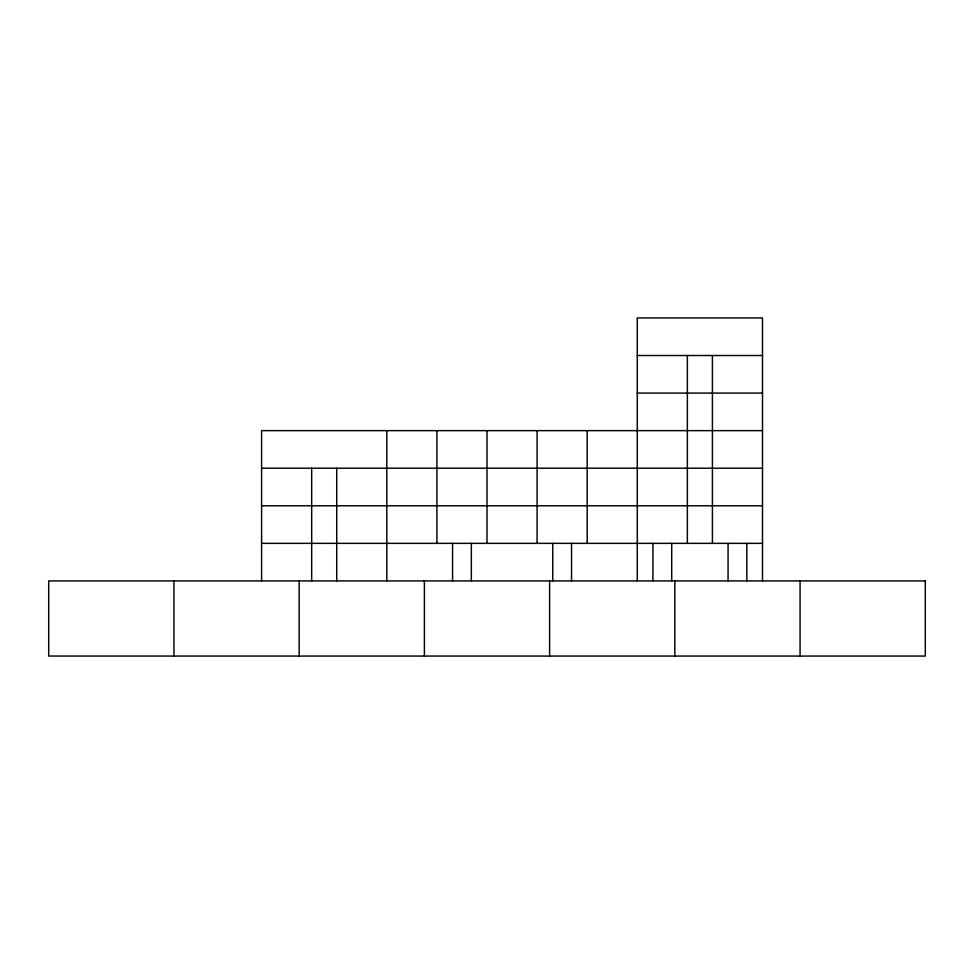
<?xml version="1.0" encoding="UTF-8"?>
<svg xmlns="http://www.w3.org/2000/svg" width="974" height="974" viewBox="0 0 974 974"><rect width="100%" height="100%" fill="white"/><g stroke="black" fill="none" stroke-linecap="round" stroke-linejoin="round"><path stroke-width="1.46" d="M637.276 355.51L762.508 355.51M637.276 393.082L762.508 393.082M762.508 430.642L261.592 430.642L261.592 580.918M261.592 468.214L762.508 468.214M261.592 505.786L762.508 505.786M261.592 543.358L762.508 543.358M800.068 580.918L800.068 656.062M762.508 580.918L762.508 317.938L637.276 317.938L637.276 580.918M746.851 543.358L746.851 580.918M728.065 543.358L728.065 580.918M712.408 355.51L712.408 543.358M687.364 355.51L687.364 543.358M674.848 580.918L674.848 656.062M671.707 543.358L671.707 580.918M652.933 543.358L652.933 580.918M587.188 430.642L587.188 543.358M571.531 543.358L571.531 580.918M552.745 543.358L552.745 580.918M549.616 580.918L549.616 656.062M537.088 430.642L537.088 543.358M487 430.642L487 543.358M471.343 543.358L471.343 580.918M452.557 543.358L452.557 580.918M436.912 430.642L436.912 543.358M424.384 580.918L424.384 656.062M386.812 430.642L386.812 580.918M336.724 468.214L336.724 580.918M311.68 468.214L311.68 580.918M299.152 580.918L299.152 656.062M173.932 580.918L173.932 656.062M925.3 580.918L48.7 580.918L48.7 656.062L925.3 656.062L925.3 580.918"/></g></svg>
